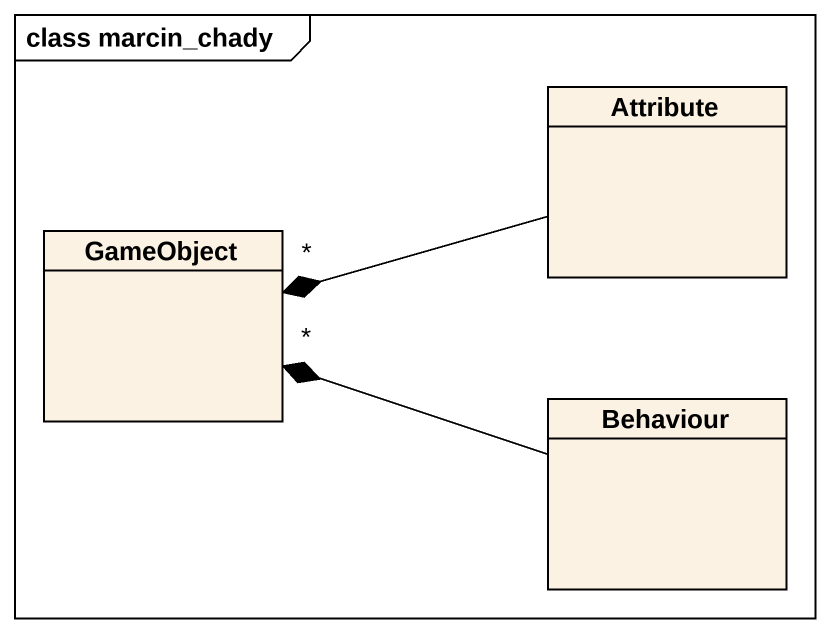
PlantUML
@startuml
mainframe class marcin_chady
hide circle
hide empty members
class Attribute
class GameObject
class Behaviour
Attribute -left-* "*" GameObject
Behaviour -left-* "*" GameObject
@enduml
